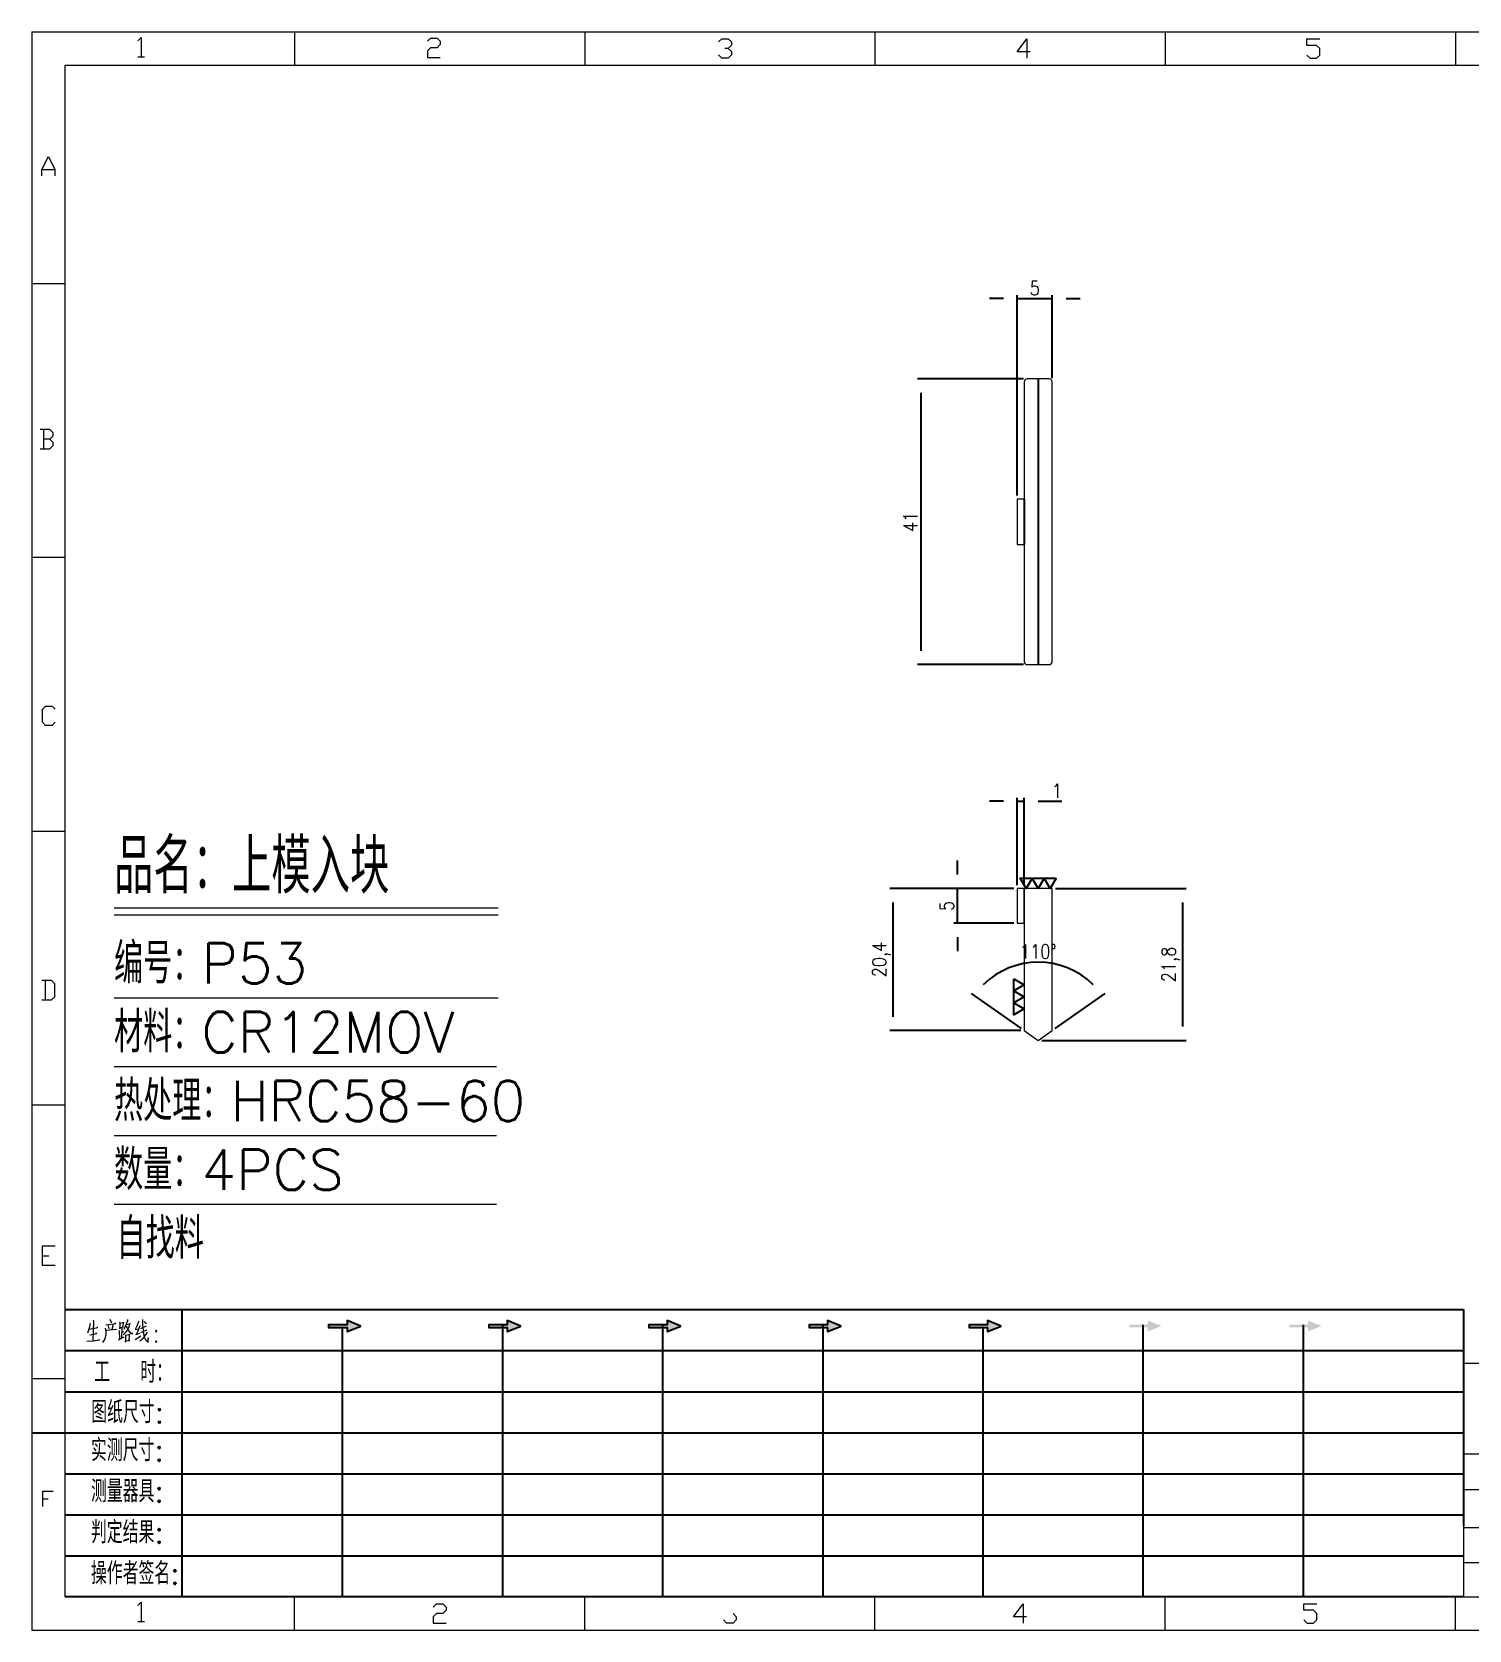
# Model space of a CAD drawing. Header units: millimetres. Extents: x 88508 to 142116, y -5268 to 20283.
# Drawn here: x 95479.9 to 95686.2, y 7133.4 to 7362.8 of the extents above; entities that cross this region are included whole.
import ezdxf
from ezdxf.enums import TextEntityAlignment as Align

# ---------------------------------------------------------------- set-up
doc = ezdxf.new("R2010")
doc.units = ezdxf.units.MM
doc.linetypes.add('HIDDEN', pattern=[0])
doc.layers.add('DIM', color=4, linetype='Continuous')
doc.layers.add('PPS_P', color=2, linetype='Continuous')
doc.styles.add('chinesef_fs', font='simplex.shx', dxfattribs={"bigfont": 'gbcbig.shx'})
doc.styles.add('GBENOR_', font='gbenor.shx', dxfattribs={"bigfont": 'gbcbig'})
doc.styles.get("Standard").update_dxf_attribs({"font": 'txt.shx', "width": 0.85, "bigfont": 'ctxt.shx'})
doc.styles.add('TXT', font='txt.shx', dxfattribs={"width": 0.8, "bigfont": 'ctxt.shx'})
doc.dimstyles.new('T-2-WX', dxfattribs={"dimtxt": 2, "dimasz": 2, "dimexe": 0.5, "dimexo": 0.5, "dimgap": 0.5, "dimtad": 1, "dimtxsty": 'Standard', "dimblk": 'OPEN30', "dimcen": 0, "dimazin": 3, "dimtfac": 1, "dimtmove": 0, "dimatfit": 3, "dimldrblk": 'OPEN30', "dimlwd": -1, "dimlwe": -1})

# ---------------------------------------------------------------- blocks, each defined once
blk = doc.blocks.new('U40')
for points in [[(351.8, 337.7), (351.8, 333.2), (367, 339.3), (351.8, 345.3), (351.8, 340.8), (331.2, 340.8), (331.2, 337.7)], [(545.7, 339.3), (530.6, 345.3), (530.6, 340.8), (509.9, 340.8), (509.9, 337.7), (530.6, 337.7), (530.6, 333.2)], [(724.5, 339.3), (709.3, 345.3), (709.3, 340.8), (688.7, 340.8), (688.7, 337.7), (709.3, 337.7), (709.3, 333.2)], [(903.3, 339.3), (888.1, 345.3), (888.1, 340.8), (867.5, 340.8), (867.5, 337.7), (888.1, 337.7), (888.1, 333.2)], [(1082.1, 339.3), (1066.9, 345.3), (1066.9, 340.8), (1046.3, 340.8), (1046.3, 337.7), (1066.9, 337.7), (1066.9, 333.2)], [(1245.7, 337.7), (1245.7, 333.2), (1260.9, 339.3), (1245.7, 345.3), (1245.7, 340.8), (1225.1, 340.8), (1225.1, 337.7)], [(1424.5, 337.7), (1424.5, 333.2), (1439.7, 339.3), (1424.5, 345.3), (1424.5, 340.8), (1403.8, 340.8), (1403.8, 337.7)]]:
    blk.add_hatch(color=3).paths.add_polyline_path(points)
at = {"color": 254, "lineweight": 18}
for p, q in [((0, 1783.5), (0, 0)), ((0, 1783.5), (2530.2, 1783.5)), ((941.1, 1783.5), (941.1, 1746.5)), ((1265.1, 1783.5), (1265.1, 1746.5)), ((1589.1, 1783.5), (1589.1, 1746.5)), ((37, 37), (37, 1746.5)), ((37, 1746.5), (2493.2, 1746.5)), ((0, 1502.7), (37, 1502.7)), ((0, 1197.2), (37, 1197.2)), ((0, 891.7), (37, 891.7)), ((0, 586.3), (37, 586.3)), ((1598.1, 298), (2493.2, 298)), ((0, 280.8), (37, 280.8)), ((1598.2, 196.6), (2493.2, 196.6)), ((2493.2, 156.4), (1598.2, 156.4)), ((2493.2, 114.1), (1598.2, 114.1)), ((2493.2, 75), (1598.2, 75)), ((37, 37), (2493.2, 37)), ((941.1, 0), (941.1, 37)), ((1265.1, 0), (1265.1, 37)), ((1589.1, 0), (1589.1, 37)), ((0, 0), (2530.2, 0))]:
    blk.add_line(p, q, dxfattribs=at)
at = {"color": 254, "linetype": 'Continuous', "lineweight": 18}
for p, q in [((293.1, 1783.5), (293.1, 1746.5)), ((617.1, 1783.5), (617.1, 1746.5)), ((1598.1, 298), (1598.1, 37)), ((1598.2, 298), (1598.2, 37)), ((293.1, 0), (293.1, 37)), ((617.1, 0), (617.1, 37))]:
    blk.add_line(p, q, dxfattribs=at)
for p, q in [((38, 357.6), (1598.2, 357.6)), ((1598.2, 357.6), (1598.2, 116.2)), ((38, 311.8), (1598.2, 311.8)), ((37.1, 266), (1598.2, 266)), ((0.1, 220.2), (1598.2, 220.2)), ((37.1, 174.4), (1598.2, 174.4)), ((37.1, 128.6), (1598.2, 128.6)), ((37.1, 82.8), (1598.2, 82.8))]:
    blk.add_line(p, q)
at = {"color": 254}
for p, q in [((167.8, 37), (167.8, 357.6)), ((525.5, 37), (525.5, 340.8)), ((704.3, 37), (704.3, 340.8)), ((883.1, 37), (883.1, 340.8)), ((1240.6, 37), (1240.6, 340.8)), ((1419.4, 37), (1419.4, 340.8)), ((346.7, 37), (346.7, 337.9)), ((1061.9, 37), (1061.9, 337.7)), ((1598.2, 37), (38, 37))]:
    blk.add_line(p, q, dxfattribs=at)
at = {"color": 92, "lineweight": 18}
for points in [[(118.3, 1773.7), (121.9, 1777.3), (121.9, 1755.8)], [(441.4, 1773.1), (445, 1776.7), (452.2, 1776.7), (455.8, 1773.1), (455.8, 1769.5), (452.2, 1765.9), (445, 1765.9), (441.4, 1762.3), (441.4, 1755.1), (455.8, 1755.1)], [(766.4, 1772.4), (770, 1776), (777.2, 1776), (780.8, 1772.4), (780.8, 1768.8), (777.2, 1765.2), (773.6, 1765.2)], [(1114.4, 1761.4), (1100, 1761.4), (1110.8, 1775.8), (1110.8, 1754.2)], [(1423.4, 1757.7), (1427, 1754.1), (1434.2, 1754.1), (1437.8, 1757.7), (1437.8, 1764.9), (1434.2, 1768.5), (1423.4, 1768.5), (1423.4, 1775.7), (1437.8, 1775.7)], [(118.3, 1755.8), (125.5, 1755.8)], [(777.2, 1765.2), (780.8, 1761.6), (780.8, 1758), (777.2, 1754.4), (770, 1754.4), (766.4, 1758)], [(11.1, 1622.8), (11.1, 1630), (18.3, 1644.4), (25.5, 1630), (25.5, 1622.8)], [(11.1, 1630), (25.5, 1630)], [(20, 1329), (23.6, 1332.6), (23.6, 1336.2), (20, 1339.8), (9.2, 1339.8)], [(12.8, 1339.8), (12.8, 1318.2)], [(9.2, 1318.2), (20, 1318.2), (23.6, 1321.8), (23.6, 1325.4), (20, 1329), (12.8, 1329)], [(26.1, 1013.2), (22.5, 1009.6), (15.3, 1009.6), (11.7, 1013.2), (11.7, 1027.6), (15.3, 1031.2), (22.5, 1031.2), (26.1, 1027.6)], [(11, 703.2), (21.8, 703.2), (25.4, 706.8), (25.4, 721.2), (21.8, 724.8), (11, 724.8)], [(14.6, 724.8), (14.6, 703.2)], [(26.1, 407), (11.7, 407), (11.7, 428.6), (26.1, 428.6)], [(11.7, 417.8), (18.9, 417.8)], [(12.3, 137.7), (12.3, 155), (23.8, 155)], [(12.3, 146.4), (18.1, 146.4)], [(118.3, 27.4), (121.9, 31), (121.9, 9.4)], [(447.9, 25.7), (451.5, 29.3), (458.7, 29.3), (462.3, 25.7), (462.3, 22.1), (458.7, 18.5), (451.5, 18.5), (447.9, 14.9), (447.9, 7.7), (462.3, 7.7)], [(782.7, 18.5), (786.3, 14.9), (786.3, 11.3), (782.7, 7.7), (775.5, 7.7), (771.9, 11.3)], [(1110.3, 14.9), (1095.9, 14.9), (1106.7, 29.3), (1106.7, 7.7)], [(1419.9, 11.3), (1423.5, 7.7), (1430.7, 7.7), (1434.3, 11.3), (1434.3, 18.5), (1430.7, 22.1), (1419.9, 22.1), (1419.9, 29.3), (1434.3, 29.3)], [(118.3, 9.4), (125.5, 9.4)]]:
    blk.add_lwpolyline(points, dxfattribs=at)
at = {"color": 92, "lineweight": 0}
for points in [[(65, 342.2), (64.8, 341), (64.1, 337.9), (63.6, 335.7), (62.8, 333.5), (62.1, 331.4)], [(68.4, 345.9), (68.7, 344.4), (68.1, 322.9)], [(82.6, 340.8), (93.7, 342.2), (93.3, 342.4), (92.4, 342)], [(86.1, 336.1), (86, 337.5), (85.3, 339.8)], [(86.7, 346.7), (87.9, 344.6), (88.3, 343)], [(90.3, 341), (90.4, 339.6), (89.1, 335.3)], [(97.8, 344), (98.1, 342.6), (98.1, 340.8), (98.1, 337.9), (98.1, 336.3), (98.2, 337.7), (102.1, 338.3), (101.8, 338.3), (102.1, 343.6), (102.1, 343.2), (102.1, 342.8), (98.2, 342.2)], [(105.5, 341.2), (105.9, 341), (109.6, 341.8), (109.3, 342.6), (108.5, 339.6), (107.6, 337.3), (106.9, 335.9), (105.9, 334.3), (104.3, 332), (103.1, 330.4), (101.9, 329.4)], [(106.6, 346.5), (106.5, 345.2), (105.1, 341.2), (104.2, 338.9), (103.1, 336.3), (102.6, 335.5)], [(104.9, 339.1), (105.3, 338.7), (107, 335.7), (108.6, 333.3), (109.9, 331.2), (110.3, 330.8), (112.6, 330.8), (110.2, 331.2), (109, 332.6)], [(119.3, 344.8), (119.1, 343.8), (116.8, 338.5), (115.4, 335.5), (119.3, 336.3)], [(120.3, 339.4), (118.1, 333.5), (116.4, 330), (116.1, 329.8), (120.5, 331.4)], [(121.7, 336.7), (127.7, 339.6)], [(123.4, 346.5), (123.5, 345.4), (123.5, 340.8), (123.8, 337.3), (124, 335.3), (124.2, 333.1), (124.5, 331), (124.8, 329), (125.2, 327.4), (125.9, 325.7), (126.9, 323.9), (127.9, 322.7), (128.9, 321.7), (129.6, 321.3), (129.9, 326.1), (129.4, 321.5)], [(127.7, 341.6), (127.2, 342.4), (125.7, 344.2)], [(61.4, 322.3), (68.2, 322.9), (75.3, 323.7), (74.9, 323.9), (73.8, 323.5)], [(63.8, 335.9), (73.4, 337.5), (73.1, 337.7), (72.5, 337.3)], [(64.5, 329.6), (64.8, 329.6), (65.1, 329.6), (72.5, 331), (71.9, 331), (70.9, 330.8)], [(82.6, 335.1), (82.6, 331.8), (82.3, 329), (81.9, 326.8), (81.2, 324.9), (80.3, 323.1), (79.6, 321.9), (78.8, 320.9)], [(93.3, 335.5), (94.1, 335.7), (94.3, 335.5), (82.6, 334.3), (82.6, 335.1), (82.2, 336.9)], [(96.5, 323.9), (102.8, 327.2)], [(97.2, 334.3), (97.5, 333.5), (97.7, 324.7)], [(100.2, 337.9), (100.1, 325.9)], [(100.2, 332.6), (102.4, 333.1)], [(104.2, 330), (104.5, 329), (104.5, 321.1), (104.3, 322.1), (104.5, 322.7), (109.2, 323.1), (108.6, 323.1), (109, 329.2), (109, 330), (109.3, 329.4), (108.6, 329.4), (104.6, 328.8)], [(115.3, 324.3), (121.5, 328.2)], [(128.2, 332.4), (128.1, 331.6), (126.9, 329.6), (125.8, 328), (124.5, 326.3), (123, 324.7), (121.4, 323.3), (120.1, 322.3)], [(121.4, 332.2), (128.8, 335.1)]]:
    blk.add_lwpolyline(points, dxfattribs=at)
for points in [[(367, 339.3), (351.8, 345.3), (351.8, 340.8), (331.2, 340.8), (331.2, 337.7), (351.8, 337.7), (351.8, 333.2), (367, 339.3)], [(545.7, 339.3), (530.6, 345.3), (530.6, 340.8), (509.9, 340.8), (509.9, 337.7), (530.6, 337.7), (530.6, 333.2), (545.7, 339.3)], [(724.5, 339.3), (709.3, 345.3), (709.3, 340.8), (688.7, 340.8), (688.7, 337.7), (709.3, 337.7), (709.3, 333.2), (724.5, 339.3)], [(903.3, 339.3), (888.1, 345.3), (888.1, 340.8), (867.5, 340.8), (867.5, 337.7), (888.1, 337.7), (888.1, 333.2), (903.3, 339.3)], [(1082.1, 339.3), (1066.9, 345.3), (1066.9, 340.8), (1046.3, 340.8), (1046.3, 337.7), (1066.9, 337.7), (1066.9, 333.2), (1082.1, 339.3)]]:
    blk.add_lwpolyline(points)
for points in [[(138.7, 332.4), (139.4, 333.5), (138.7, 334.5), (138, 333.5)], [(138.7, 320.9), (139.4, 321.9), (138.7, 322.9), (138, 321.9)]]:
    blk.add_lwpolyline(points, close=True, dxfattribs=at)
at = {"color": 3, "style": 'chinesef_fs'}
for s, p in [('工  时：', (69.5, 275.7)), ('图纸尺寸:', (66.2, 230.9)), ('实测尺寸:', (65.9, 188.4)), ('测量器具:', (65.9, 142.6)), ('判定结果:', (65.9, 96.8)), ('操作者签名:', (65.9, 51))]:
    blk.add_text(s, height=24.57, dxfattribs=at).set_placement(p)
at = {"lineweight": 18, "style": 'GBENOR_'}
blk.add_attdef('文档路径', (2126, 386.9), '', height=17.8, dxfattribs=at)
at = {"lineweight": 20, "style": 'TXT'}
for tag, height, p in [('18-**-**', 16.3, (1866.6, 256.2)), ('客户名称', 16.1, (1741.1, 134, 0)), ('料厚:', 16.1, (1741.3, 93.2, 0))]:
    blk.add_attdef(tag, text='', height=height, dxfattribs=at).set_placement(p, align=Align.MIDDLE)
for tag, p, height in [('88888', (1850.9, 207.5), 14.9), ('材质:', (1691.2, 168, 0), 16.1), ('核准', (1869.4, 127.5, 0), 16.1), ('设计', (1868.8, 88.3, 0), 16.1), ('绘图', (1868.2, 49.1, 0), 16.1)]:
    blk.add_attdef(tag, p, '', height=height, dxfattribs=at)
for tag, p, height, width in [('3', (2234.7, 206.9), 15.8, 0.7), ('4', (2234.7, 167.4), 15.8, 0.7), ('核准日期', (2041.1, 124.2, 0), 16.1, 0.68), ('设计日期', (2041.1, 84.5, 0), 16.1, 0.68), ('1', (2251.9, 85.9), 14.6, 0.7), ('绘图日期', (2040.9, 46.4, 0), 16.1, 0.68), ('2', (2235, 49.2), 14.6, 0.7)]:
    blk.add_attdef(tag, p, '', height=height, dxfattribs=dict(at, width=width))
blk = doc.blocks.new('*D9218')
at = {"layer": 'Defpoints', "color": 0}
for p in [(95612.78, 7239.83), (95621.39, 7239.83), (95621.39, 7234.83)]:
    blk.add_point(p, dxfattribs=at)
at = {"layer": 'DIM', "color": 0}
for p, q in [((95612.78, 7241.83), (95612.78, 7243.83)), ((95620.89, 7239.83), (95612.28, 7239.83)), ((95612.78, 7234.83), (95612.78, 7239.83)), ((95620.89, 7234.83), (95612.28, 7234.83)), ((95612.78, 7232.83), (95612.78, 7230.83))]:
    blk.add_line(p, q, dxfattribs=at)
at = {"layer": 'DIM', "color": 0, "insert": (95611.28, 7237.33), "char_height": 2, "attachment_point": 5, "rotation": 90}
blk.add_mtext('5', dxfattribs=at)
blk = doc.blocks.new('_Open30')
blk = doc.blocks.new('*D9219')
at = {"layer": 'Defpoints', "color": 0}
for p in [(95622.39, 7252.36), (95621.39, 7239.83), (95622.39, 7239.83)]:
    blk.add_point(p, dxfattribs=at)
at = {"layer": 'DIM', "color": 0}
for p, q in [((95621.39, 7240.33), (95621.39, 7252.86)), ((95622.39, 7240.33), (95622.39, 7252.86)), ((95619.39, 7252.36), (95617.39, 7252.36)), ((95621.39, 7252.36), (95622.39, 7252.36)), ((95624.39, 7252.36), (95627.79, 7252.36))]:
    blk.add_line(p, q, dxfattribs=at)
at = {"layer": 'DIM', "color": 0, "insert": (95627.09, 7253.86), "char_height": 2, "attachment_point": 5}
blk.add_mtext('1', dxfattribs=at)
blk = doc.blocks.new('*D9220')
at = {"layer": 'Defpoints', "color": 0}
for p in [(95626.39, 7239.83), (95624.39, 7218.03), (95645.11, 7218.03)]:
    blk.add_point(p, dxfattribs=at)
at = {"layer": 'DIM', "color": 0}
for p, q in [((95626.89, 7239.83), (95645.61, 7239.83)), ((95645.11, 7237.83), (95645.11, 7220.03)), ((95624.89, 7218.03), (95645.61, 7218.03))]:
    blk.add_line(p, q, dxfattribs=at)
at = {"layer": 'DIM', "color": 0, "insert": (95643.42, 7228.93), "char_height": 2, "attachment_point": 5, "rotation": 90}
blk.add_mtext('21,8', dxfattribs=at)
blk = doc.blocks.new('*D9221')
at = {"layer": 'Defpoints', "color": 0}
for p in [(95626.39, 7324.5), (95626.39, 7312.56), (95621.39, 7295.71)]:
    blk.add_point(p, dxfattribs=at)
at = {"layer": 'DIM', "color": 0}
for p, q in [((95619.39, 7324.5), (95617.39, 7324.5)), ((95621.39, 7296.21), (95621.39, 7325)), ((95621.39, 7324.5), (95626.39, 7324.5)), ((95626.39, 7313.06), (95626.39, 7325)), ((95628.39, 7324.5), (95630.39, 7324.5))]:
    blk.add_line(p, q, dxfattribs=at)
at = {"layer": 'DIM', "color": 0, "insert": (95623.89, 7326), "char_height": 2, "attachment_point": 5}
blk.add_mtext('5', dxfattribs=at)
blk = doc.blocks.new('*D9222')
at = {"layer": 'Defpoints', "color": 0}
for p in [(95622.79, 7312.96), (95607.54, 7271.96), (95622.79, 7271.96)]:
    blk.add_point(p, dxfattribs=at)
at = {"layer": 'DIM', "color": 0}
for p, q in [((95622.29, 7312.96), (95607.04, 7312.96)), ((95607.54, 7310.96), (95607.54, 7273.96)), ((95622.29, 7271.96), (95607.04, 7271.96))]:
    blk.add_line(p, q, dxfattribs=at)
at = {"layer": 'DIM', "color": 0, "insert": (95606.04, 7292.46), "char_height": 2, "attachment_point": 5, "rotation": 90}
blk.add_mtext('41', dxfattribs=at)
blk = doc.blocks.new('*D9682')
at = {"layer": 'Defpoints', "color": 0}
for p in [(95603.57, 7239.83), (95621.39, 7239.83), (95622.39, 7219.43)]:
    blk.add_point(p, dxfattribs=at)
at = {"layer": 'DIM', "color": 0}
for p, q in [((95620.89, 7239.83), (95603.07, 7239.83)), ((95603.57, 7221.43), (95603.57, 7237.83)), ((95621.89, 7219.43), (95603.07, 7219.43))]:
    blk.add_line(p, q, dxfattribs=at)
at = {"layer": 'DIM', "color": 0, "insert": (95601.88, 7229.63), "char_height": 2, "attachment_point": 5, "rotation": 90}
blk.add_mtext('20,4', dxfattribs=at)
blk = doc.blocks.new('*D9683')
at = {"layer": 'Defpoints', "color": 0}
for p in [(95627.91, 7228.68), (95622.39, 7219.43), (95624.39, 7218.03), (95624.39, 7218.03), (95626.39, 7219.43)]:
    blk.add_point(p, dxfattribs=at)
at = {"layer": 'DIM', "color": 0}
for p, q in [((95621.98, 7219.72), (95614.79, 7224.75)), ((95626.8, 7219.72), (95633.98, 7224.75))]:
    blk.add_line(p, q, dxfattribs=at)
blk.add_arc((95624.39, 7218.03), 11.22, 45.2303, 134.7697, dxfattribs=at)
at = {"layer": 'DIM', "color": 0, "insert": (95624.39, 7230.8), "char_height": 2, "attachment_point": 5}
blk.add_mtext('110%%d', dxfattribs=at)

msp = doc.modelspace()

# ---------------------------------------------------------------- linework, layer by layer
at = {"layer": 'DIM', "color": 4, "linetype": 'Continuous', "lineweight": 13}
for p, q in [((95491.71, 7237.077), (95546.869, 7237.077)), ((95491.71, 7236.061), (95546.869, 7236.061)), ((95491.71, 7224.152), (95546.869, 7224.152)), ((95491.71, 7214.277), (95546.63, 7214.277)), ((95491.71, 7204.401), (95546.63, 7204.401)), ((95491.71, 7194.526), (95546.63, 7194.526))]:
    msp.add_line(p, q, dxfattribs=at)
at = {"layer": 'DIM', "color": 4}
for points in [[(95626.985, 7241.333), (95626.118, 7239.833), (95625.252, 7241.333), (95624.386, 7239.833), (95623.52, 7241.333), (95622.654, 7239.833), (95621.788, 7241.333), (95626.985, 7241.333)], [(95620.886, 7226.871), (95622.386, 7226.005), (95620.886, 7225.139), (95622.386, 7224.273), (95620.886, 7223.407), (95622.386, 7222.54), (95620.886, 7221.674), (95620.886, 7226.871)]]:
    msp.add_lwpolyline(points, close=True, dxfattribs=at)
at = {"layer": 'PPS_P', "linetype": 'HIDDEN'}
msp.add_line((95622.386, 7295.714), (95622.386, 7289.214), dxfattribs=at)
at = {"layer": 'PPS_P', "linetype": 'Continuous', "lineweight": 15}
msp.add_lwpolyline([(95622.386, 7295.714), (95621.386, 7295.714), (95621.386, 7289.214), (95622.386, 7289.214), (95622.386, 7272.364, 0.4142136), (95622.786, 7271.964), (95625.986, 7271.964, 0.4142136), (95626.386, 7272.364), (95626.386, 7312.564, 0.4142136), (95625.986, 7312.964), (95622.786, 7312.964, 0.4142136), (95622.386, 7312.564)], format="xyb", close=True, dxfattribs=at)
at = {"layer": 'PPS_P', "linetype": 'HIDDEN'}
msp.add_lwpolyline([(95624.386, 7312.964), (95624.386, 7271.964)], dxfattribs=at)
at = {"layer": 'PPS_P', "linetype": 'Continuous', "lineweight": 15}
for points in [[(95621.386, 7239.833), (95621.386, 7234.833), (95622.386, 7234.833), (95622.386, 7239.833)], [(95622.386, 7219.434), (95624.386, 7218.033), (95626.386, 7219.434), (95626.386, 7239.833), (95622.386, 7239.833)]]:
    msp.add_lwpolyline(points, close=True, dxfattribs=at)

# ---------------------------------------------------------------- block references
at = {"ltscale": 3, "xscale": 0.1286023526423836, "yscale": 0.1286023526408614, "zscale": 0.1286023526410949}
msp.add_blockref('U40', (95479.924, 7133.401), dxfattribs=at)

# ---------------------------------------------------------------- texts
at = {"layer": 'DIM', "color": 3, "linetype": 'Continuous', "lineweight": 13, "style": 'chinesef_fs'}
for s, height, p in [('品名：上模入块', 7.8423, (95491.71, 7239.111)), ('编号：P53', 5.8091, (95491.71, 7226.185)), ('材料：CR12MOV', 5.8091, (95491.71, 7216.31)), ('热处理：HRC58-60', 5.80908, (95491.71, 7206.435)), ('数量：4PCS', 5.8091, (95491.71, 7196.559)), ('自找料', 5.8091, (95492.063, 7186.684))]:
    msp.add_text(s, height=height, dxfattribs=at).set_placement(p)

# ---------------------------------------------------------------- dimensions: what is measured, and where the dimension line sits
at = {"layer": 'DIM'}
for base, p1, p2, picture, middle in [((95626.386, 7324.504), (95621.386, 7295.714), (95626.386, 7312.564), '*D9221', (95623.886, 7326.004)), ((95622.386, 7252.357), (95621.386, 7239.833), (95622.386, 7239.833), '*D9219', (95627.089, 7253.857))]:
    dim = msp.add_linear_dim(base=base, p1=p1, p2=p2, dimstyle='T-2-WX', dxfattribs=at)
    dim.commit()
    dim.dimension.update_dxf_attribs({"geometry": picture, "text_midpoint": middle})
for base, p1, p2, picture, middle in [((95607.538, 7271.964), (95622.786, 7312.964), (95622.786, 7271.964), '*D9222', (95606.038, 7292.464)), ((95612.777, 7239.833), (95621.386, 7234.833), (95621.386, 7239.833), '*D9218', (95611.277, 7237.333)), ((95603.568, 7239.833), (95622.386, 7219.434), (95621.386, 7239.833), '*D9682', (95601.878, 7229.634)), ((95645.107, 7218.033), (95626.386, 7239.833), (95624.386, 7218.033), '*D9220', (95643.417, 7228.933))]:
    dim = msp.add_linear_dim(base=base, p1=p1, p2=p2, angle=90, dimstyle='T-2-WX', dxfattribs=at)
    dim.commit()
    dim.dimension.update_dxf_attribs({"geometry": picture, "text_midpoint": middle})
dim = msp.add_angular_dim_2l(base=(95627.9144, 7228.6802), line1=((95624.3864, 7218.0334), (95626.3864, 7219.4338)), line2=((95622.3864, 7219.4338), (95624.3864, 7218.0334)), dimstyle='T-2-WX', dxfattribs=at)
dim.commit()
dim.dimension.update_dxf_attribs({"geometry": '*D9683', "text_midpoint": (95624.3864, 7230.7972)})

doc.saveas('drawing.dxf')
